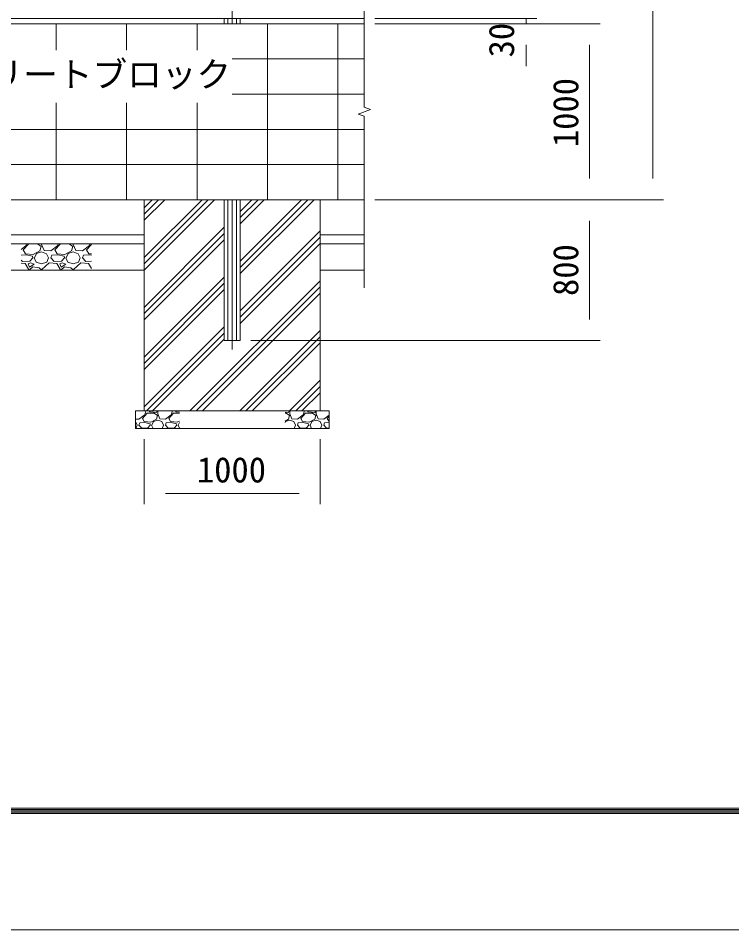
# Model space of a CAD drawing. Units: millimetres, scale not verified. Extents: x -12600 to 12600, y -8910 to 8910.
# Drawn here: x -6518 to -2464, y -8910 to -3731 of the extents above; entities that cross this region are included whole.
import ezdxf
from ezdxf.enums import TextEntityAlignment as Align

# ---------------------------------------------------------------- set-up
doc = ezdxf.new("R2010")
doc.units = ezdxf.units.MM
doc.header["$LTSCALE"] = 60
doc.linetypes.add('USER1', pattern=[50.8, 31.75, -6.35, 6.35, -6.35])
for name, color, linetype, lineweight in [('0-1_D-BMK', 2, 'USER1', 13), ('0-2_D-DCR-HCH', 7, 'Continuous', 9), ('0-3_D-STR4', 7, 'Continuous', 9), ('0-4_D-STR1', 1, 'Continuous', 18), ('0-5_D-BGD', 7, 'Continuous', 9), ('0-7_D-STR-DIM', 7, 'Continuous', 9), ('0-9_D-STR-TXT', 7, 'Continuous', 9), ('0-B_D-TTL', 7, 'Continuous', 9)]:
    doc.layers.add(name, color=color, linetype=linetype, lineweight=lineweight)
doc.styles.add('ＭＳ ゴシック', font='')
doc.styles.get('ＭＳ ゴシック').set_extended_font_data('MS Gothic')

msp = doc.modelspace()

# ---------------------------------------------------------------- linework, layer by layer
at = {"layer": '0-1_D-BMK'}
for p, q in [((-5302.38, -3762.35), (-5302.38, -3166.4)), ((-5302.38, -5613.35), (-5302.38, -4762.35))]:
    msp.add_line(p, q, dxfattribs=at)
at = {"layer": '0-2_D-DCR-HCH'}
for p, q in [((-5802.38, -4878.54), (-5686.18, -4762.35)), ((-5802.38, -5161.38), (-5403.34, -4762.35)), ((-5802.38, -4843.19), (-5721.54, -4762.35)), ((-5802.38, -5126.03), (-5438.7, -4762.35)), ((-5802.38, -4807.83), (-5756.89, -4762.35)), ((-5802.38, -5090.67), (-5474.05, -4762.35)), ((-5257.38, -4899.23), (-5120.5, -4762.35)), ((-5257.38, -5182.07), (-4837.65, -4762.35)), ((-5257.38, -4863.87), (-5155.85, -4762.35)), ((-5257.38, -5146.71), (-4873.01, -4762.35)), ((-5257.38, -4828.52), (-5191.21, -4762.35)), ((-5257.38, -5111.36), (-4908.37, -4762.35)), ((-5802.38, -5373.52), (-5347.38, -4918.52)), ((-5802.38, -5408.87), (-5347.38, -4953.87)), ((-5257.38, -5394.2), (-4802.38, -4939.2)), ((-6502.38, -5044.07), (-6474.01, -5022.15)), ((-6490.21, -5047.35), (-6458.71, -5012.35)), ((-6474.01, -5022.15), (-6470.88, -5012.35)), ((-6409.57, -5012.35), (-6387.61, -5027.55)), ((-6385.6, -5012.35), (-6385.81, -5016.75)), ((-6385.81, -5016.75), (-6371.41, -5050.95)), ((-6333.61, -5052.75), (-6294.01, -5022.15)), ((-6310.21, -5047.35), (-6278.71, -5012.35)), ((-6294.01, -5022.15), (-6290.88, -5012.35)), ((-6229.57, -5012.35), (-6207.61, -5027.55)), ((-6205.6, -5012.35), (-6205.81, -5016.75)), ((-6205.81, -5016.75), (-6191.41, -5050.95)), ((-6153.61, -5052.75), (-6114.01, -5022.15)), ((-6130.21, -5047.35), (-6102.38, -5016.42)), ((-6114.01, -5022.15), (-6110.88, -5012.35)), ((-5802.38, -5444.23), (-5347.38, -4989.23)), ((-5257.38, -5429.56), (-4802.38, -4974.56)), ((-5257.38, -5464.91), (-4802.38, -5009.91)), ((-6474.01, -5074.35), (-6502.38, -5077.34)), ((-6477.61, -5068.95), (-6490.21, -5047.35)), ((-6432.61, -5072.55), (-6477.61, -5068.95)), ((-6438.01, -5083.35), (-6474.01, -5074.35)), ((-6394.81, -5052.75), (-6432.61, -5072.55)), ((-6425.41, -5092.35), (-6414.61, -5067.15)), ((-6414.61, -5067.15), (-6385.81, -5058.15)), ((-6387.61, -5027.55), (-6394.81, -5052.75)), ((-6385.81, -5058.15), (-6357.01, -5068.95)), ((-6371.41, -5050.95), (-6333.61, -5052.75)), ((-6357.01, -5068.95), (-6346.21, -5092.35)), ((-6294.01, -5074.35), (-6328.21, -5077.95)), ((-6297.61, -5068.95), (-6310.21, -5047.35)), ((-6252.61, -5072.55), (-6297.61, -5068.95)), ((-6258.01, -5083.35), (-6294.01, -5074.35)), ((-6214.81, -5052.75), (-6252.61, -5072.55)), ((-6245.41, -5092.35), (-6234.61, -5067.15)), ((-6234.61, -5067.15), (-6205.81, -5058.15)), ((-6207.61, -5027.55), (-6214.81, -5052.75)), ((-6205.81, -5058.15), (-6177.01, -5068.95)), ((-6191.41, -5050.95), (-6153.61, -5052.75)), ((-6177.01, -5068.95), (-6166.21, -5092.35)), ((-6114.01, -5074.35), (-6148.21, -5077.95)), ((-6117.61, -5068.95), (-6130.21, -5047.35)), ((-6102.38, -5070.17), (-6117.61, -5068.95)), ((-6102.38, -5077.26), (-6114.01, -5074.35)), ((-6493.81, -5113.95), (-6502.38, -5104.61)), ((-6479.41, -5124.75), (-6502.38, -5122.84)), ((-6452.41, -5110.35), (-6493.81, -5113.95)), ((-6459.61, -5157.15), (-6479.41, -5124.75)), ((-6448.81, -5121.15), (-6461.41, -5126.55)), ((-6461.41, -5126.55), (-6454.21, -5144.55)), ((-6436.21, -5092.35), (-6452.41, -5110.35)), ((-6427.21, -5128.35), (-6448.81, -5121.15)), ((-6436.21, -5092.35), (-6438.01, -5083.35)), ((-6427.21, -5092.35), (-6416.41, -5117.55)), ((-6416.41, -5117.55), (-6385.81, -5126.55)), ((-6385.81, -5126.55), (-6355.21, -5117.55)), ((-6342.61, -5121.15), (-6384.01, -5158.95)), ((-6355.21, -5117.55), (-6346.21, -5092.35)), ((-6299.41, -5124.75), (-6342.61, -5121.15)), ((-6333.61, -5092.35), (-6328.21, -5077.95)), ((-6313.81, -5113.95), (-6333.61, -5092.35)), ((-6272.41, -5110.35), (-6313.81, -5113.95)), ((-6279.61, -5157.15), (-6299.41, -5124.75)), ((-6268.81, -5121.15), (-6281.41, -5126.55)), ((-6281.41, -5126.55), (-6274.21, -5144.55)), ((-6256.21, -5092.35), (-6272.41, -5110.35)), ((-6247.21, -5128.35), (-6268.81, -5121.15)), ((-6256.21, -5092.35), (-6258.01, -5083.35)), ((-6247.21, -5092.35), (-6236.41, -5117.55)), ((-6236.41, -5117.55), (-6205.81, -5126.55)), ((-6205.81, -5126.55), (-6175.21, -5117.55)), ((-6162.61, -5121.15), (-6204.01, -5158.95)), ((-6175.21, -5117.55), (-6166.21, -5092.35)), ((-6119.41, -5124.75), (-6162.61, -5121.15)), ((-6153.61, -5092.35), (-6148.21, -5077.95)), ((-6133.81, -5113.95), (-6153.61, -5092.35)), ((-6102.38, -5111.22), (-6133.81, -5113.95)), ((-6102.38, -5152.63), (-6119.41, -5124.75)), ((-6461.28, -5162.35), (-6459.61, -5157.15)), ((-6454.21, -5144.55), (-6427.21, -5128.35)), ((-6436.21, -5142.75), (-6454.21, -5160.75)), ((-6454.21, -5160.75), (-6453.14, -5162.35)), ((-6400.21, -5148.15), (-6436.21, -5142.75)), ((-6385.81, -5160.75), (-6400.21, -5148.15)), ((-6385.81, -5162.35), (-6385.81, -5160.75)), ((-6384.01, -5158.95), (-6384.17, -5162.35)), ((-6281.28, -5162.35), (-6279.61, -5157.15)), ((-6274.21, -5144.55), (-6247.21, -5128.35)), ((-6256.21, -5142.75), (-6274.21, -5160.75)), ((-6274.21, -5160.75), (-6273.14, -5162.35)), ((-6220.21, -5148.15), (-6256.21, -5142.75)), ((-6205.81, -5160.75), (-6220.21, -5148.15)), ((-6205.81, -5162.35), (-6205.81, -5160.75)), ((-6204.01, -5158.95), (-6204.17, -5162.35)), ((-5802.38, -5656.36), (-5347.38, -5201.36)), ((-5542.68, -5962.35), (-4802.38, -5222.04)), ((-5802.38, -5691.71), (-5347.38, -5236.71)), ((-5802.38, -5727.07), (-5347.38, -5272.07)), ((-5507.32, -5962.35), (-4802.38, -5257.4)), ((-5471.97, -5962.35), (-4802.38, -5292.76)), ((-5802.38, -5939.2), (-5347.38, -5484.2)), ((-5790.17, -5962.35), (-5347.38, -5519.56)), ((-5259.84, -5962.35), (-4802.38, -5504.89)), ((-5224.48, -5962.35), (-4802.38, -5540.24)), ((-5754.81, -5962.35), (-5347.38, -5554.91)), ((-5189.13, -5962.35), (-4802.38, -5575.6)), ((-4976.99, -5962.35), (-4802.38, -5787.73)), ((-4941.64, -5962.35), (-4802.38, -5823.09)), ((-4906.28, -5962.35), (-4802.38, -5858.44)), ((-5812.81, -6004.85), (-5785.81, -5974.85)), ((-5802.31, -6022.85), (-5812.81, -6004.85)), ((-5799.31, -5983.85), (-5792.43, -5962.35)), ((-5785.81, -5974.85), (-5746.81, -5974.85)), ((-5774.14, -5962.35), (-5770.81, -5967.35)), ((-5770.81, -5967.35), (-5733.31, -5971.85)), ((-5746.81, -5974.85), (-5727.31, -5988.35)), ((-5733.31, -5971.85), (-5728.03, -5962.35)), ((-5727.31, -5988.35), (-5733.31, -6009.35)), ((-5682.31, -6009.35), (-5649.31, -5983.85)), ((-5662.81, -6004.85), (-5635.81, -5974.85)), ((-5652.31, -6022.85), (-5662.81, -6004.85)), ((-5649.31, -5983.85), (-5642.43, -5962.35)), ((-5635.81, -5974.85), (-5602.38, -5974.85)), ((-5624.14, -5962.35), (-5620.81, -5967.35)), ((-5620.81, -5967.35), (-5602.38, -5969.56)), ((-5002.38, -5969.56), (-4983.31, -5971.85)), ((-5002.38, -5974.85), (-4996.81, -5974.85)), ((-4996.81, -5974.85), (-4977.31, -5988.35)), ((-4983.31, -5971.85), (-4978.03, -5962.35)), ((-4977.31, -5988.35), (-4983.31, -6009.35)), ((-4975, -5962.35), (-4975.81, -5979.35)), ((-4975.81, -5979.35), (-4963.81, -6007.85)), ((-4912.81, -6004.85), (-4885.81, -5974.85)), ((-4902.31, -6022.85), (-4912.81, -6004.85)), ((-4899.31, -5983.85), (-4892.43, -5962.35)), ((-4833.31, -5971.85), (-4828.03, -5962.35)), ((-4827.31, -5988.35), (-4833.31, -6009.35)), ((-4825, -5962.35), (-4825.81, -5979.35)), ((-4825.81, -5979.35), (-4813.81, -6007.85)), ((-4782.31, -6009.35), (-4752.38, -5986.22)), ((-4762.81, -6004.85), (-4752.38, -5993.25)), ((-4752.38, -6022.74), (-4762.81, -6004.85)), ((-5852.38, -6022.64), (-5851.81, -6022.85)), ((-5851.81, -6022.85), (-5842.81, -6042.35)), ((-5849.95, -6062.35), (-5842.81, -6042.35)), ((-5832.31, -6042.35), (-5827.81, -6030.35)), ((-5799.31, -6027.35), (-5827.81, -6030.35)), ((-5764.81, -6025.85), (-5802.31, -6022.85)), ((-5769.31, -6034.85), (-5799.31, -6027.35)), ((-5767.81, -6042.35), (-5781.31, -6057.35)), ((-5767.81, -6042.35), (-5769.31, -6034.85)), ((-5733.31, -6009.35), (-5764.81, -6025.85)), ((-5760.31, -6042.35), (-5751.74, -6062.35)), ((-5758.81, -6042.35), (-5749.81, -6021.35)), ((-5749.81, -6021.35), (-5725.81, -6013.85)), ((-5725.81, -6013.85), (-5701.81, -6022.85)), ((-5713.81, -6007.85), (-5682.31, -6009.35)), ((-5701.81, -6022.85), (-5692.81, -6042.35)), ((-5699.95, -6062.35), (-5692.81, -6042.35)), ((-5682.31, -6042.35), (-5677.81, -6030.35)), ((-5665.81, -6060.35), (-5682.31, -6042.35)), ((-5649.31, -6027.35), (-5677.81, -6030.35)), ((-5631.31, -6057.35), (-5665.81, -6060.35)), ((-5614.81, -6025.85), (-5652.31, -6022.85)), ((-5619.31, -6034.85), (-5649.31, -6027.35)), ((-5617.81, -6042.35), (-5631.31, -6057.35)), ((-5617.81, -6042.35), (-5619.31, -6034.85)), ((-5602.38, -6019.34), (-5614.81, -6025.85)), ((-5610.31, -6042.35), (-5602.38, -6060.87)), ((-5608.81, -6042.35), (-5602.38, -6027.33)), ((-4983.31, -6009.35), (-5002.38, -6019.34)), ((-5002.38, -6027.33), (-4999.81, -6021.35)), ((-4999.81, -6021.35), (-4975.81, -6013.85)), ((-4975.81, -6013.85), (-4951.81, -6022.85)), ((-4951.81, -6022.85), (-4942.81, -6042.35)), ((-4949.95, -6062.35), (-4942.81, -6042.35)), ((-4932.31, -6042.35), (-4927.81, -6030.35)), ((-4899.31, -6027.35), (-4927.81, -6030.35)), ((-4864.81, -6025.85), (-4902.31, -6022.85)), ((-4869.31, -6034.85), (-4899.31, -6027.35)), ((-4867.81, -6042.35), (-4881.31, -6057.35)), ((-4867.81, -6042.35), (-4869.31, -6034.85)), ((-4833.31, -6009.35), (-4864.81, -6025.85)), ((-4860.31, -6042.35), (-4851.74, -6062.35)), ((-4858.81, -6042.35), (-4849.81, -6021.35)), ((-4849.81, -6021.35), (-4825.81, -6013.85)), ((-4825.81, -6013.85), (-4801.81, -6022.85)), ((-4813.81, -6007.85), (-4782.31, -6009.35)), ((-4801.81, -6022.85), (-4792.81, -6042.35)), ((-4799.95, -6062.35), (-4792.81, -6042.35)), ((-4782.31, -6042.35), (-4777.81, -6030.35)), ((-4765.81, -6060.35), (-4782.31, -6042.35)), ((-4752.38, -6027.67), (-4777.81, -6030.35)), ((-4752.38, -6059.18), (-4765.81, -6060.35)), ((-5002.38, -6060.87), (-5001.74, -6062.35))]:
    msp.add_line(p, q, dxfattribs=at)
for points in [[(-5852.38, -6008.39), (-5832.31, -6009.35), (-5799.31, -5983.85)], [(-5725, -5962.35), (-5725.81, -5979.35), (-5713.81, -6007.85)], [(-4963.81, -6007.85), (-4932.31, -6009.35), (-4899.31, -5983.85)], [(-4885.81, -5974.85), (-4846.81, -5974.85), (-4827.31, -5988.35)], [(-4874.14, -5962.35), (-4870.81, -5967.35), (-4833.31, -5971.85)], [(-5781.31, -6057.35), (-5815.81, -6060.35), (-5832.31, -6042.35)], [(-4881.31, -6057.35), (-4915.81, -6060.35), (-4932.31, -6042.35)]]:
    msp.add_lwpolyline(points, dxfattribs=at)
at = {"layer": '0-3_D-STR4'}
for p, q in [((-9502.38, -3762.35), (-4552.38, -3762.35)), ((-6302.38, -3912.35), (-6302.38, -3762.35)), ((-5902.38, -3912.35), (-5902.38, -3762.35)), ((-5502.38, -3912.35), (-5502.38, -3762.35)), ((-5102.38, -4762.35), (-5102.38, -3762.35)), ((-4702.38, -4762.35), (-4702.38, -3762.35)), ((-5302.38, -3962.35), (-4552.38, -3962.35)), ((-5302.38, -4162.35), (-4552.38, -4162.35)), ((-6302.38, -4762.35), (-6302.38, -4212.35)), ((-5902.38, -4762.35), (-5902.38, -4212.35)), ((-5502.38, -4762.35), (-5502.38, -4212.35)), ((-9502.38, -4362.35), (-4552.38, -4362.35)), ((-9502.38, -4562.35), (-4552.38, -4562.35)), ((-5802.38, -5962.35), (-5802.38, -4762.35)), ((-4802.38, -5962.35), (-4802.38, -4762.35)), ((-6802.38, -4962.35), (-5802.38, -4962.35)), ((-4802.38, -4962.35), (-4552.38, -4962.35)), ((-6802.38, -5012.35), (-5802.38, -5012.35)), ((-4802.38, -5012.35), (-4552.38, -5012.35)), ((-6802.38, -5162.35), (-5802.38, -5162.35)), ((-4802.38, -5162.35), (-4552.38, -5162.35)), ((-4752.38, -5962.35), (-5852.38, -5962.35)), ((-5852.38, -5962.35), (-5852.38, -6062.35)), ((-4752.38, -5962.35), (-4752.38, -6062.35)), ((-4752.38, -6062.35), (-5852.38, -6062.35))]:
    msp.add_line(p, q, dxfattribs=at)
at = {"layer": '0-4_D-STR1'}
for p, q in [((-9347.38, -3732.35), (-4552.38, -3732.35)), ((-5347.38, -3732.35), (-5347.38, -3762.35)), ((-5327.38, -3732.35), (-5327.38, -3762.35)), ((-5277.38, -3762.35), (-5277.38, -3732.35)), ((-5257.38, -3762.35), (-5257.38, -3732.35)), ((-5327.38, -4762.35), (-5327.38, -5562.35)), ((-5277.38, -5562.35), (-5277.38, -4762.35)), ((-5257.38, -5562.35), (-5257.38, -4762.35))]:
    msp.add_line(p, q, dxfattribs=at)
msp.add_lwpolyline([(-5347.38, -4762.35), (-5347.38, -5562.35), (-5257.38, -5562.35)], dxfattribs=at)
at = {"layer": '0-5_D-BGD'}
msp.add_line((-9802.38, -4762.35), (-4552.38, -4762.35), dxfattribs=at)
at = {"layer": '0-7_D-STR-DIM'}
for p, q in [((-2912.38, -4642.35), (-2912.38, 3147.65)), ((-4552.38, -2258), (-4552.38, -4236.7)), ((-4492.38, -3732.35), (-3932.38, -3732.35)), ((-4492.38, -3732.35), (-3572.38, -3732.35)), ((-4492.38, -3732.35), (-3572.38, -3732.35)), ((-4492.38, -3762.35), (-3572.38, -3762.35)), ((-4492.38, -3762.35), (-3212.38, -3762.35)), ((-4492.38, -3762.35), (-3212.38, -3762.35)), ((-3632.38, -3732.35), (-3632.38, -3762.35)), ((-3632.38, -3882.35), (-3632.38, -4002.35)), ((-3272.38, -3882.35), (-3272.38, -4642.35)), ((-4517.14, -4249.52), (-4552.37, -4236.7)), ((-4587.61, -4275.18), (-4517.14, -4249.52)), ((-4552.37, -4288), (-4587.61, -4275.18)), ((-4552.38, -4288), (-4552.38, -5262.35)), ((-4492.38, -4762.35), (-3212.38, -4762.35)), ((-4492.38, -4762.35), (-2852.38, -4762.35)), ((-4492.38, -4762.35), (-3212.38, -4762.35)), ((-3272.38, -4882.35), (-3272.38, -5442.35)), ((-5197.38, -5562.35), (-3212.38, -5562.35)), ((-5802.38, -6122.35), (-5802.38, -6492.05)), ((-4802.38, -6122.35), (-4802.38, -6492.05)), ((-5682.38, -6432.05), (-4922.38, -6432.05))]:
    msp.add_line(p, q, dxfattribs=at)
at = {"layer": '0-B_D-TTL', "color": 2, "lineweight": 18}
msp.add_lwpolyline([(-12600, 8910), (12600, 8910), (12600, -8910), (-12600, -8910)], close=True, dxfattribs=at)
at = {"layer": '0-B_D-TTL'}
for points in [[(-11790, 8250), (11790, 8250), (11790, -8250), (-11790, -8250)], [(-11782.5, 8242.5), (11782.5, 8242.5), (11782.5, -8242.5), (-11782.5, -8242.5)], [(-11775, 8235), (11775, 8235), (11775, -8235), (-11775, -8235)], [(-11767.5, 8227.5), (11767.5, 8227.5), (11767.5, -8227.5), (-11767.5, -8227.5)], [(-11760, 8220), (11760, 8220), (11760, -8220), (-11760, -8220)]]:
    msp.add_lwpolyline(points, close=True, dxfattribs=at)

# ---------------------------------------------------------------- texts
at = {"layer": '0-7_D-STR-DIM', "style": 'ＭＳ ゴシック'}
for s, p in [('30', (-3657.44, -3953.47)), ('1000', (-3292.62, -4463.05)), ('800', (-3292.62, -5308.97))]:
    msp.add_text(s, height=144.3, rotation=90, dxfattribs=at).set_placement(p, align=Align.BOTTOM_LEFT)
msp.add_text('1000', height=144.3, dxfattribs=at).set_placement((-5503.08, -6411.81), align=Align.BOTTOM_LEFT)
at = {"layer": '0-9_D-STR-TXT', "style": 'ＭＳ ゴシック'}
msp.add_text('コンクリートブロック', height=144.3, dxfattribs=at).set_placement((-7276.99, -4165.11), align=Align.BOTTOM_LEFT)

doc.saveas('drawing.dxf')
